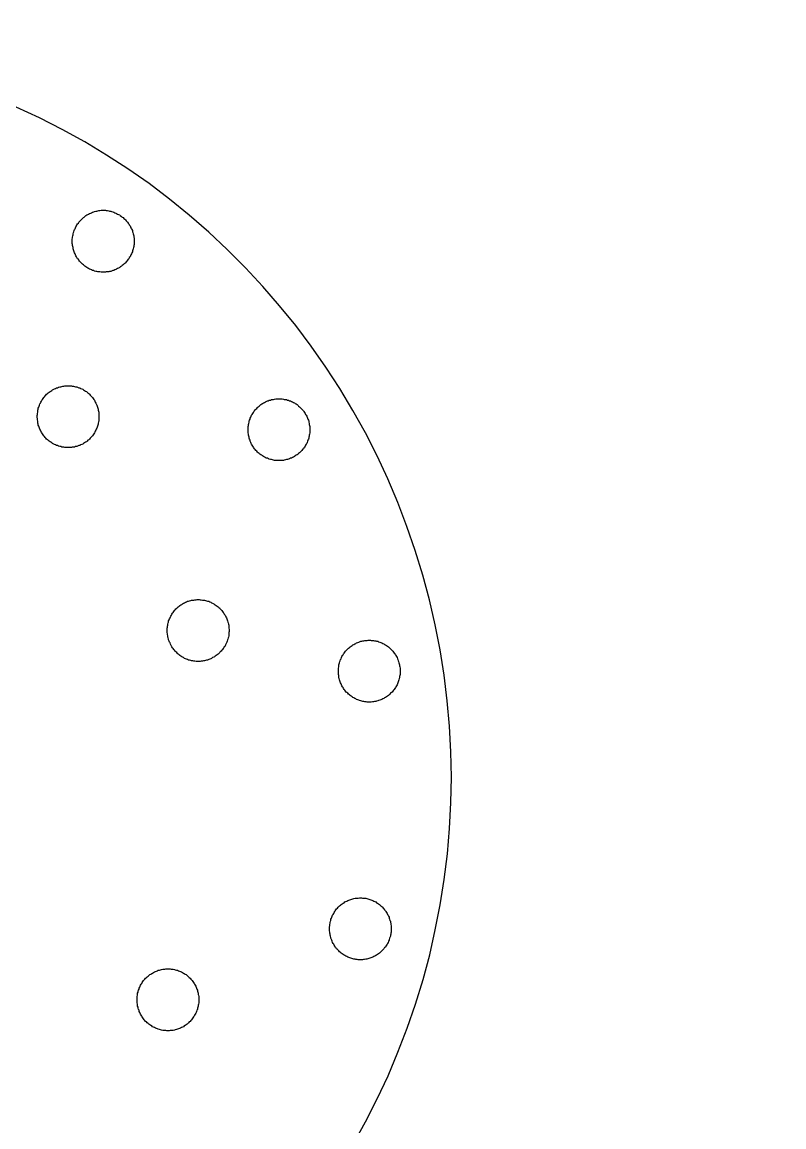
# Model space of a CAD drawing. Extents: x 1225654 to 1325654, y 924838 to 1022543.
# Drawn here: x 1311168 to 1311914, y 996165 to 997246 of the extents above; entities that cross this region are included whole.
import ezdxf

# ---------------------------------------------------------------- set-up
doc = ezdxf.new("R2010")
doc.units = 13

msp = doc.modelspace()

# ---------------------------------------------------------------- linework, layer by layer
msp.add_lwpolyline([(1260678.3, 924838.4), (1290630.1, 924838.4, 6.524121)], format="xyb", close=True)
msp.add_lwpolyline([(1260678.3, 924838.4), (1290630.1, 924838.4, 6.524121)], format="xyb", close=True)
msp.add_lwpolyline([(1311492.1, 996148), (1311504.2, 996169.8), (1311515.7, 996192.3), (1311526.3, 996214.8), (1311535.9, 996238), (1311545, 996261.4), (1311553, 996285), (1311560.5, 996309.1), (1311567, 996333.1), (1311572.4, 996357.7), (1311577.4, 996382.2), (1311581.2, 996407), (1311584.4, 996431.9), (1311586.4, 996456.9), (1311587.7, 996481.9), (1311588.2, 996506.9), (1311587.7, 996531.8), (1311586.4, 996557), (1311584.1, 996581.8), (1311581.2, 996606.8), (1311577.2, 996631.5), (1311572.4, 996656), (1311566.8, 996680.5), (1311560.2, 996704.6), (1311552.8, 996728.7), (1311544.7, 996752.3), (1311535.7, 996775.8), (1311526.1, 996798.7), (1311515.5, 996821.4), (1311504, 996843.9), (1311491.8, 996865.7), (1311479, 996887.1), (1311465.3, 996908.2), (1311450.9, 996928.7), (1311435.8, 996948.7), (1311420.1, 996968.1), (1311403.6, 996987), (1311386.6, 997005.4), (1311368.8, 997023.2), (1311350.6, 997040.1), (1311331.6, 997056.8), (1311312.1, 997072.5), (1311292.3, 997087.6), (1311271.6, 997102), (1311250.7, 997115.5), (1311229.3, 997128.5), (1311207.2, 997140.7), (1311184.9, 997151.9), (1311162.2, 997162.5)])
for points in [[(1311247.3, 997001), (1311246.4, 997001), (1311245.3, 997001), (1311244.1, 997001.2), (1311243.2, 997001.2), (1311242.1, 997001.4), (1311241, 997001.6), (1311240.1, 997001.8), (1311238.9, 997002.1), (1311238.1, 997002.5), (1311236.9, 997002.8), (1311236, 997003.2), (1311235.1, 997003.7), (1311234, 997004.1), (1311233.1, 997004.6), (1311232.2, 997005), (1311231.3, 997005.7), (1311230.4, 997006.1), (1311229.5, 997006.8), (1311228.8, 997007.5), (1311227.9, 997008.2), (1311227.1, 997008.8), (1311226.4, 997009.5), (1311225.7, 997010.2), (1311224.8, 997011.1), (1311224.1, 997011.7), (1311223.5, 997012.6), (1311223, 997013.6), (1311222.3, 997014.2), (1311221.6, 997015.2), (1311221.2, 997016), (1311220.7, 997016.9), (1311220.1, 997018.1), (1311219.9, 997018.9), (1311219.4, 997019.8), (1311218.9, 997021), (1311218.5, 997021.9), (1311218.3, 997023), (1311218, 997023.9), (1311217.8, 997025), (1311217.6, 997026), (1311217.3, 997027), (1311217.3, 997028.2), (1311217.1, 997029.1), (1311217.1, 997030.2), (1311217.1, 997031.3), (1311217.1, 997032.2), (1311217.1, 997033.3), (1311217.3, 997034.5), (1311217.3, 997035.4), (1311217.6, 997036.5), (1311217.8, 997037.6), (1311218, 997038.5), (1311218.3, 997039.7), (1311218.5, 997040.5), (1311218.9, 997041.7), (1311219.4, 997042.6), (1311219.9, 997043.5), (1311220.1, 997044.4), (1311220.7, 997045.5), (1311221.2, 997046.4), (1311221.6, 997047.3), (1311222.3, 997048.2), (1311223, 997049.1), (1311223.5, 997049.8), (1311224.1, 997050.7), (1311224.8, 997051.3), (1311225.7, 997052.2), (1311226.4, 997052.9), (1311227.1, 997053.6), (1311227.9, 997054.5), (1311228.8, 997054.9), (1311229.5, 997055.6), (1311230.4, 997056.3), (1311231.3, 997057), (1311232.2, 997057.4), (1311233.1, 997057.9), (1311234, 997058.3), (1311235.1, 997058.8), (1311236, 997059.2), (1311236.9, 997059.7), (1311238.1, 997059.9), (1311238.9, 997060.4), (1311240.1, 997060.6), (1311241, 997060.8), (1311242.1, 997061), (1311243.2, 997061.3), (1311244.1, 997061.3), (1311245.3, 997061.5), (1311246.4, 997061.5), (1311247.3, 997061.5), (1311248.4, 997061.5), (1311249.5, 997061.5), (1311250.4, 997061.3), (1311251.6, 997061.3), (1311252.7, 997061), (1311253.6, 997060.8), (1311254.7, 997060.6), (1311255.6, 997060.4), (1311256.7, 997059.9), (1311257.6, 997059.7), (1311258.8, 997059.2), (1311259.6, 997058.8), (1311260.5, 997058.3), (1311261.5, 997057.9), (1311262.4, 997057.4), (1311263.5, 997057), (1311264.1, 997056.3), (1311265.1, 997055.6), (1311266, 997054.9), (1311266.8, 997054.5), (1311267.5, 997053.6), (1311268.4, 997052.9), (1311269.1, 997052.2), (1311269.8, 997051.3), (1311270.4, 997050.7), (1311271.1, 997049.8), (1311271.8, 997049.1), (1311272.5, 997048.2), (1311272.9, 997047.3), (1311273.6, 997046.4), (1311274, 997045.5), (1311274.5, 997044.4), (1311274.9, 997043.5), (1311275.4, 997042.6), (1311275.9, 997041.7), (1311276.1, 997040.5), (1311276.3, 997039.7), (1311276.8, 997038.5), (1311277, 997037.6), (1311277.2, 997036.5), (1311277.2, 997035.4), (1311277.5, 997034.5), (1311277.5, 997033.3), (1311277.6, 997032.2), (1311277.6, 997031.3), (1311277.6, 997030.2), (1311277.5, 997029.1), (1311277.5, 997028.2), (1311277.2, 997027), (1311277.2, 997026), (1311277, 997025), (1311276.8, 997023.9), (1311276.3, 997023), (1311276.1, 997021.9), (1311275.9, 997021), (1311275.4, 997019.8), (1311274.9, 997018.9), (1311274.5, 997018.1), (1311274, 997016.9), (1311273.6, 997016), (1311272.9, 997015.2), (1311272.5, 997014.2), (1311271.8, 997013.6), (1311271.1, 997012.6), (1311270.4, 997011.7), (1311269.8, 997011.1), (1311269.1, 997010.2), (1311268.4, 997009.5), (1311267.5, 997008.8), (1311266.8, 997008.2), (1311266, 997007.5), (1311265.1, 997006.8), (1311264.1, 997006.1), (1311263.5, 997005.7), (1311262.4, 997005), (1311261.5, 997004.6), (1311260.5, 997004.1), (1311259.6, 997003.7), (1311258.8, 997003.2), (1311257.6, 997002.8), (1311256.7, 997002.5), (1311255.6, 997002.1), (1311254.7, 997001.8), (1311253.6, 997001.6), (1311252.7, 997001.4), (1311251.6, 997001.2), (1311250.4, 997001.2), (1311249.5, 997001), (1311248.4, 997001), (1311247.3, 997001), (1311247.3, 997001)], [(1311213.1, 996829.5), (1311212, 996829.5), (1311210.8, 996829.5), (1311209.9, 996829.5), (1311208.8, 996829.7), (1311207.7, 996829.9), (1311206.8, 996829.9), (1311205.7, 996830.4), (1311204.8, 996830.6), (1311203.6, 996830.8), (1311202.7, 996831.3), (1311201.6, 996831.5), (1311200.7, 996832), (1311199.8, 996832.4), (1311198.9, 996832.9), (1311197.8, 996833.5), (1311196.9, 996834), (1311196, 996834.7), (1311195.3, 996835.1), (1311194.4, 996835.8), (1311193.5, 996836.5), (1311192.8, 996837.1), (1311191.9, 996837.8), (1311191.3, 996838.7), (1311190.6, 996839.4), (1311189.9, 996840.3), (1311189.2, 996841), (1311188.5, 996841.9), (1311187.9, 996842.8), (1311187.4, 996843.7), (1311186.8, 996844.6), (1311186.3, 996845.5), (1311185.8, 996846.4), (1311185.4, 996847.3), (1311184.9, 996848.4), (1311184.5, 996849.3), (1311184.3, 996850.2), (1311183.8, 996851.3), (1311183.6, 996852.2), (1311183.4, 996853.4), (1311183.2, 996854.5), (1311183.2, 996855.4), (1311182.9, 996856.5), (1311182.9, 996857.7), (1311182.7, 996858.5), (1311182.7, 996859.7), (1311182.7, 996860.8), (1311182.9, 996861.7), (1311182.9, 996862.8), (1311183.2, 996863.9), (1311183.2, 996864.9), (1311183.4, 996865.9), (1311183.6, 996866.9), (1311183.8, 996868), (1311184.3, 996868.9), (1311184.5, 996870), (1311184.9, 996870.9), (1311185.4, 996872.1), (1311185.8, 996872.9), (1311186.3, 996873.8), (1311186.8, 996874.7), (1311187.4, 996875.7), (1311187.9, 996876.5), (1311188.5, 996877.4), (1311189.2, 996878.3), (1311189.9, 996879), (1311190.6, 996879.9), (1311191.3, 996880.6), (1311191.9, 996881.5), (1311192.8, 996882.2), (1311193.5, 996882.9), (1311194.4, 996883.5), (1311195.3, 996884.2), (1311196, 996884.6), (1311196.9, 996885.3), (1311197.8, 996885.8), (1311198.9, 996886.5), (1311199.8, 996886.9), (1311200.7, 996887.3), (1311201.6, 996887.8), (1311202.7, 996888), (1311203.6, 996888.5), (1311204.8, 996888.7), (1311205.7, 996888.9), (1311206.8, 996889.1), (1311207.7, 996889.4), (1311208.8, 996889.6), (1311209.9, 996889.8), (1311210.8, 996889.8), (1311212, 996889.8), (1311213.1, 996889.8), (1311214, 996889.8), (1311215.1, 996889.8), (1311216.3, 996889.8), (1311217.1, 996889.6), (1311218.3, 996889.4), (1311219.4, 996889.1), (1311220.3, 996888.9), (1311221.4, 996888.7), (1311222.3, 996888.5), (1311223.5, 996888), (1311224.3, 996887.8), (1311225.2, 996887.3), (1311226.4, 996886.9), (1311227.3, 996886.5), (1311228.1, 996885.8), (1311229.1, 996885.3), (1311230, 996884.6), (1311230.9, 996884.2), (1311231.5, 996883.5), (1311232.4, 996882.9), (1311233.3, 996882.2), (1311234, 996881.5), (1311234.7, 996880.6), (1311235.3, 996879.9), (1311236.3, 996879), (1311236.9, 996878.3), (1311237.4, 996877.4), (1311238.1, 996876.5), (1311238.7, 996875.7), (1311239.2, 996874.7), (1311239.6, 996873.8), (1311240.1, 996872.9), (1311240.5, 996872.1), (1311241, 996870.9), (1311241.5, 996870), (1311241.7, 996868.9), (1311242.1, 996868), (1311242.3, 996866.9), (1311242.5, 996865.9), (1311242.8, 996864.9), (1311243, 996863.9), (1311243, 996862.8), (1311243.2, 996861.7), (1311243.2, 996860.8), (1311243.2, 996859.7), (1311243.2, 996858.5), (1311243.2, 996857.7), (1311243, 996856.5), (1311243, 996855.4), (1311242.8, 996854.5), (1311242.5, 996853.4), (1311242.3, 996852.2), (1311242.1, 996851.3), (1311241.7, 996850.2), (1311241.5, 996849.3), (1311241, 996848.4), (1311240.5, 996847.3), (1311240.1, 996846.4), (1311239.6, 996845.5), (1311239.2, 996844.6), (1311238.7, 996843.7), (1311238.1, 996842.8), (1311237.4, 996841.9), (1311236.9, 996841), (1311236.3, 996840.3), (1311235.3, 996839.4), (1311234.7, 996838.7), (1311234, 996837.8), (1311233.3, 996837.1), (1311232.4, 996836.5), (1311231.5, 996835.8), (1311230.9, 996835.1), (1311230, 996834.7), (1311229.1, 996834), (1311228.1, 996833.5), (1311227.3, 996832.9), (1311226.4, 996832.4), (1311225.2, 996832), (1311224.3, 996831.5), (1311223.5, 996831.3), (1311222.3, 996830.8), (1311221.4, 996830.6), (1311220.3, 996830.4), (1311219.4, 996829.9), (1311218.3, 996829.9), (1311217.1, 996829.7), (1311216.3, 996829.5), (1311215.1, 996829.5), (1311214, 996829.5), (1311213.1, 996829.5), (1311213.1, 996829.5)], [(1311419.4, 996816.7), (1311418.3, 996816.7), (1311417.4, 996816.7), (1311416.3, 996816.7), (1311415.1, 996816.9), (1311414.2, 996817.1), (1311413.1, 996817.4), (1311412, 996817.6), (1311411.1, 996817.8), (1311409.9, 996818), (1311409.1, 996818.5), (1311408.2, 996818.9), (1311407, 996819.1), (1311406.1, 996819.6), (1311405.2, 996820), (1311404.3, 996820.7), (1311403.4, 996821.2), (1311402.5, 996821.9), (1311401.6, 996822.3), (1311400.7, 996823), (1311400, 996823.6), (1311399.1, 996824.3), (1311398.5, 996825), (1311397.6, 996825.9), (1311396.9, 996826.6), (1311396.2, 996827.5), (1311395.5, 996828.2), (1311394.9, 996829.1), (1311394.4, 996829.9), (1311393.8, 996830.8), (1311393.3, 996831.8), (1311392.6, 996832.7), (1311392.2, 996833.5), (1311391.8, 996834.4), (1311391.3, 996835.6), (1311391.1, 996836.5), (1311390.6, 996837.6), (1311390.4, 996838.5), (1311390.2, 996839.6), (1311389.9, 996840.5), (1311389.7, 996841.6), (1311389.5, 996842.6), (1311389.2, 996843.7), (1311389.2, 996844.8), (1311389.2, 996845.7), (1311389.2, 996846.9), (1311389.2, 996847.9), (1311389.2, 996848.9), (1311389.2, 996850), (1311389.5, 996851.1), (1311389.7, 996852), (1311389.9, 996853.1), (1311390.2, 996854.3), (1311390.4, 996855.1), (1311390.6, 996856.3), (1311391.1, 996857.2), (1311391.3, 996858.1), (1311391.8, 996859.2), (1311392.2, 996860.1), (1311392.6, 996861), (1311393.3, 996861.9), (1311393.8, 996862.8), (1311394.4, 996863.7), (1311394.9, 996864.6), (1311395.5, 996865.5), (1311396.2, 996866.4), (1311396.9, 996867.1), (1311397.6, 996867.8), (1311398.5, 996868.7), (1311399.1, 996869.3), (1311400, 996870), (1311400.7, 996870.7), (1311401.6, 996871.4), (1311402.5, 996872.1), (1311403.4, 996872.5), (1311404.3, 996873.1), (1311405.2, 996873.6), (1311406.1, 996874.1), (1311407, 996874.5), (1311408.2, 996875), (1311409.1, 996875.2), (1311409.9, 996875.7), (1311411.1, 996875.9), (1311412, 996876.3), (1311413.1, 996876.5), (1311414.2, 996876.5), (1311415.1, 996876.7), (1311416.3, 996877), (1311417.4, 996877), (1311418.3, 996877), (1311419.4, 996877.2), (1311420.5, 996877), (1311421.4, 996877), (1311422.6, 996877), (1311423.7, 996876.7), (1311424.6, 996876.5), (1311425.7, 996876.5), (1311426.8, 996876.3), (1311427.7, 996875.9), (1311428.8, 996875.7), (1311429.8, 996875.2), (1311430.7, 996875), (1311431.8, 996874.5), (1311432.7, 996874.1), (1311433.6, 996873.6), (1311434.5, 996873.1), (1311435.4, 996872.5), (1311436.3, 996872.1), (1311437.2, 996871.4), (1311438.1, 996870.7), (1311438.7, 996870), (1311439.6, 996869.3), (1311440.3, 996868.7), (1311441.3, 996867.8), (1311441.9, 996867.1), (1311442.6, 996866.4), (1311443.3, 996865.5), (1311443.9, 996864.6), (1311444.4, 996863.7), (1311445.1, 996862.8), (1311445.5, 996861.9), (1311446.2, 996861), (1311446.6, 996860.1), (1311447.1, 996859.2), (1311447.5, 996858.1), (1311447.8, 996857.2), (1311448.2, 996856.3), (1311448.5, 996855.1), (1311448.7, 996854.3), (1311448.9, 996853.1), (1311449.1, 996852), (1311449.3, 996851.1), (1311449.5, 996850), (1311449.5, 996848.9), (1311449.5, 996847.9), (1311449.5, 996846.9), (1311449.5, 996845.7), (1311449.5, 996844.8), (1311449.5, 996843.7), (1311449.3, 996842.6), (1311449.1, 996841.6), (1311448.9, 996840.5), (1311448.7, 996839.6), (1311448.5, 996838.5), (1311448.2, 996837.6), (1311447.8, 996836.5), (1311447.5, 996835.6), (1311447.1, 996834.4), (1311446.6, 996833.5), (1311446.2, 996832.7), (1311445.5, 996831.8), (1311445.1, 996830.8), (1311444.4, 996829.9), (1311443.9, 996829.1), (1311443.3, 996828.2), (1311442.6, 996827.5), (1311441.9, 996826.6), (1311441.3, 996825.9), (1311440.3, 996825), (1311439.6, 996824.3), (1311438.7, 996823.6), (1311438.1, 996823), (1311437.2, 996822.3), (1311436.3, 996821.9), (1311435.4, 996821.2), (1311434.5, 996820.7), (1311433.6, 996820), (1311432.7, 996819.6), (1311431.8, 996819.1), (1311430.7, 996818.9), (1311429.8, 996818.5), (1311428.8, 996818), (1311427.7, 996817.8), (1311426.8, 996817.6), (1311425.7, 996817.4), (1311424.6, 996817.1), (1311423.7, 996816.9), (1311422.6, 996816.7), (1311421.4, 996816.7), (1311420.5, 996816.7), (1311419.4, 996816.7), (1311419.4, 996816.7)], [(1311340.2, 996620.3), (1311339.3, 996620.3), (1311338.2, 996620.3), (1311337.1, 996620.5), (1311336.2, 996620.5), (1311335, 996620.7), (1311333.9, 996620.9), (1311333, 996621.2), (1311331.9, 996621.4), (1311331, 996621.6), (1311329.9, 996622.1), (1311329, 996622.5), (1311328, 996622.9), (1311327, 996623.2), (1311326, 996623.9), (1311325.1, 996624.3), (1311324.2, 996624.8), (1311323.3, 996625.5), (1311322.4, 996626.1), (1311321.7, 996626.5), (1311320.8, 996627.2), (1311320, 996627.9), (1311319.3, 996628.8), (1311318.6, 996629.5), (1311317.7, 996630.1), (1311317, 996631.1), (1311316.4, 996632), (1311315.9, 996632.7), (1311315.2, 996633.5), (1311314.5, 996634.4), (1311314.1, 996635.3), (1311313.6, 996636.3), (1311313.2, 996637.1), (1311312.8, 996638.3), (1311312.3, 996639.2), (1311311.9, 996640.1), (1311311.4, 996641.2), (1311311.2, 996642.1), (1311310.9, 996643.2), (1311310.7, 996644.1), (1311310.5, 996645.2), (1311310.3, 996646.4), (1311310.3, 996647.3), (1311310, 996648.4), (1311310, 996649.5), (1311310, 996650.4), (1311310, 996651.5), (1311310, 996652.7), (1311310.3, 996653.6), (1311310.3, 996654.7), (1311310.5, 996655.8), (1311310.7, 996656.7), (1311310.9, 996657.9), (1311311.2, 996658.7), (1311311.4, 996659.9), (1311311.9, 996660.8), (1311312.3, 996661.9), (1311312.8, 996662.8), (1311313.2, 996663.7), (1311313.6, 996664.6), (1311314.1, 996665.5), (1311314.5, 996666.6), (1311315.2, 996667.3), (1311315.9, 996668.2), (1311316.4, 996669.1), (1311317, 996670), (1311317.7, 996670.7), (1311318.6, 996671.6), (1311319.3, 996672.3), (1311320, 996672.9), (1311320.8, 996673.6), (1311321.7, 996674.3), (1311322.4, 996674.9), (1311323.3, 996675.6), (1311324.2, 996676), (1311325.1, 996676.7), (1311326, 996677.2), (1311327, 996677.6), (1311328, 996678.1), (1311329, 996678.5), (1311329.9, 996679), (1311331, 996679.2), (1311331.9, 996679.5), (1311333, 996679.9), (1311333.9, 996680.1), (1311335, 996680.3), (1311336.2, 996680.3), (1311337.1, 996680.5), (1311338.2, 996680.5), (1311339.3, 996680.8), (1311340.2, 996680.8), (1311341.4, 996680.8), (1311342.4, 996680.5), (1311343.4, 996680.5), (1311344.5, 996680.3), (1311345.6, 996680.3), (1311346.5, 996680.1), (1311347.6, 996679.9), (1311348.6, 996679.5), (1311349.6, 996679.2), (1311350.6, 996679), (1311351.7, 996678.5), (1311352.6, 996678.1), (1311353.5, 996677.6), (1311354.4, 996677.2), (1311355.5, 996676.7), (1311356.4, 996676), (1311357.1, 996675.6), (1311358, 996674.9), (1311358.9, 996674.3), (1311359.8, 996673.6), (1311360.4, 996672.9), (1311361.4, 996672.3), (1311362, 996671.6), (1311362.7, 996670.7), (1311363.4, 996670), (1311364, 996669.1), (1311364.7, 996668.2), (1311365.4, 996667.3), (1311365.9, 996666.6), (1311366.6, 996665.5), (1311367, 996664.6), (1311367.4, 996663.7), (1311367.9, 996662.8), (1311368.3, 996661.9), (1311368.8, 996660.8), (1311369, 996659.9), (1311369.5, 996658.7), (1311369.7, 996657.9), (1311369.9, 996656.7), (1311370.2, 996655.8), (1311370.2, 996654.7), (1311370.3, 996653.6), (1311370.3, 996652.7), (1311370.6, 996651.5), (1311370.6, 996650.4), (1311370.6, 996649.5), (1311370.3, 996648.4), (1311370.3, 996647.3), (1311370.2, 996646.4), (1311370.2, 996645.2), (1311369.9, 996644.1), (1311369.7, 996643.2), (1311369.5, 996642.1), (1311369, 996641.2), (1311368.8, 996640.1), (1311368.3, 996639.2), (1311367.9, 996638.3), (1311367.4, 996637.1), (1311367, 996636.3), (1311366.6, 996635.3), (1311365.9, 996634.4), (1311365.4, 996633.5), (1311364.7, 996632.7), (1311364, 996632), (1311363.4, 996631.1), (1311362.7, 996630.1), (1311362, 996629.5), (1311361.4, 996628.8), (1311360.4, 996627.9), (1311359.8, 996627.2), (1311358.9, 996626.5), (1311358, 996626.1), (1311357.1, 996625.5), (1311356.4, 996624.8), (1311355.5, 996624.3), (1311354.4, 996623.9), (1311353.5, 996623.2), (1311352.6, 996622.9), (1311351.7, 996622.5), (1311350.6, 996622.1), (1311349.6, 996621.6), (1311348.6, 996621.4), (1311347.6, 996621.2), (1311346.5, 996620.9), (1311345.6, 996620.7), (1311344.5, 996620.5), (1311343.4, 996620.5), (1311342.4, 996620.3), (1311341.4, 996620.3), (1311340.2, 996620.3), (1311340.2, 996620.3)], [(1311507.8, 996580.4), (1311506.7, 996580.4), (1311505.8, 996580.4), (1311504.7, 996580.6), (1311503.5, 996580.6), (1311502.6, 996580.9), (1311501.5, 996581.1), (1311500.4, 996581.3), (1311499.5, 996581.6), (1311498.4, 996582), (1311497.5, 996582.2), (1311496.6, 996582.7), (1311495.4, 996583.1), (1311494.6, 996583.6), (1311493.7, 996584), (1311492.7, 996584.5), (1311491.8, 996584.9), (1311491, 996585.6), (1311490.1, 996586.3), (1311489.1, 996586.9), (1311488.5, 996587.4), (1311487.6, 996588.3), (1311486.9, 996589), (1311486, 996589.7), (1311485.3, 996590.3), (1311484.6, 996591.2), (1311484, 996592.1), (1311483.3, 996592.8), (1311482.6, 996593.7), (1311482.2, 996594.6), (1311481.7, 996595.5), (1311481, 996596.4), (1311480.6, 996597.3), (1311480.2, 996598.4), (1311479.7, 996599.3), (1311479.5, 996600.2), (1311479, 996601.3), (1311478.8, 996602.2), (1311478.3, 996603.4), (1311478.1, 996604.3), (1311478.1, 996605.4), (1311477.9, 996606.5), (1311477.7, 996607.4), (1311477.7, 996608.5), (1311477.7, 996609.7), (1311477.7, 996610.6), (1311477.7, 996611.7), (1311477.7, 996612.8), (1311477.7, 996613.7), (1311477.9, 996614.9), (1311478.1, 996616), (1311478.1, 996616.9), (1311478.3, 996618), (1311478.8, 996618.9), (1311479, 996620), (1311479.5, 996620.9), (1311479.7, 996622.1), (1311480.2, 996622.9), (1311480.6, 996623.9), (1311481, 996625), (1311481.7, 996625.9), (1311482.2, 996626.8), (1311482.6, 996627.7), (1311483.3, 996628.4), (1311484, 996629.3), (1311484.6, 996630.1), (1311485.3, 996630.8), (1311486, 996631.7), (1311486.9, 996632.4), (1311487.6, 996633.1), (1311488.5, 996633.7), (1311489.1, 996634.4), (1311490.1, 996635.1), (1311491, 996635.8), (1311491.8, 996636.3), (1311492.7, 996636.9), (1311493.7, 996637.3), (1311494.6, 996637.8), (1311495.4, 996638.3), (1311496.6, 996638.7), (1311497.5, 996639.2), (1311498.4, 996639.4), (1311499.5, 996639.9), (1311500.4, 996640.1), (1311501.5, 996640.3), (1311502.6, 996640.5), (1311503.5, 996640.7), (1311504.7, 996640.7), (1311505.8, 996640.7), (1311506.7, 996640.9), (1311507.8, 996640.9), (1311509, 996640.9), (1311509.8, 996640.7), (1311511, 996640.7), (1311512.1, 996640.7), (1311513, 996640.5), (1311514.1, 996640.3), (1311515, 996640.1), (1311516.2, 996639.9), (1311517, 996639.4), (1311518.2, 996639.2), (1311519.1, 996638.7), (1311520.2, 996638.3), (1311521.1, 996637.8), (1311522, 996637.3), (1311522.9, 996636.9), (1311523.8, 996636.3), (1311524.7, 996635.8), (1311525.6, 996635.1), (1311526.5, 996634.4), (1311527.2, 996633.7), (1311528.1, 996633.1), (1311528.7, 996632.4), (1311529.7, 996631.7), (1311530.3, 996630.8), (1311531, 996630.1), (1311531.7, 996629.3), (1311532.3, 996628.4), (1311532.8, 996627.7), (1311533.5, 996626.8), (1311533.9, 996625.9), (1311534.6, 996625), (1311535, 996623.9), (1311535.5, 996622.9), (1311535.9, 996622.1), (1311536.2, 996620.9), (1311536.6, 996620), (1311536.9, 996618.9), (1311537.1, 996618), (1311537.3, 996616.9), (1311537.5, 996616), (1311537.8, 996614.9), (1311538, 996613.7), (1311538, 996612.8), (1311538, 996611.7), (1311538, 996610.6), (1311538, 996609.7), (1311538, 996608.5), (1311538, 996607.4), (1311537.8, 996606.5), (1311537.5, 996605.4), (1311537.3, 996604.3), (1311537.1, 996603.4), (1311536.9, 996602.2), (1311536.6, 996601.3), (1311536.2, 996600.2), (1311535.9, 996599.3), (1311535.5, 996598.4), (1311535, 996597.3), (1311534.6, 996596.4), (1311533.9, 996595.5), (1311533.5, 996594.6), (1311532.8, 996593.7), (1311532.3, 996592.8), (1311531.7, 996592.1), (1311531, 996591.2), (1311530.3, 996590.3), (1311529.7, 996589.7), (1311528.7, 996589), (1311528.1, 996588.3), (1311527.2, 996587.4), (1311526.5, 996586.9), (1311525.6, 996586.3), (1311524.7, 996585.6), (1311523.8, 996584.9), (1311522.9, 996584.5), (1311522, 996584), (1311521.1, 996583.6), (1311520.2, 996583.1), (1311519.1, 996582.7), (1311518.2, 996582.2), (1311517, 996582), (1311516.2, 996581.6), (1311515, 996581.3), (1311514.1, 996581.1), (1311513, 996580.9), (1311512.1, 996580.6), (1311511, 996580.6), (1311509.8, 996580.4), (1311509, 996580.4), (1311507.8, 996580.4), (1311507.8, 996580.4)], [(1311499, 996328.4), (1311498.2, 996328.4), (1311497, 996328.4), (1311495.9, 996328.7), (1311494.8, 996328.7), (1311493.9, 996328.9), (1311492.7, 996329.1), (1311491.8, 996329.4), (1311490.7, 996329.5), (1311489.8, 996329.8), (1311488.7, 996330.2), (1311487.8, 996330.7), (1311486.9, 996330.9), (1311485.8, 996331.4), (1311484.9, 996332), (1311484, 996332.5), (1311483.1, 996333), (1311482.2, 996333.6), (1311481.3, 996334.3), (1311480.4, 996334.7), (1311479.7, 996335.4), (1311478.8, 996336.1), (1311478.1, 996337), (1311477.5, 996337.6), (1311476.6, 996338.3), (1311475.9, 996339.2), (1311475.2, 996340.2), (1311474.5, 996340.8), (1311474.1, 996341.7), (1311473.4, 996342.6), (1311473, 996343.5), (1311472.5, 996344.4), (1311471.8, 996345.3), (1311471.4, 996346.4), (1311471.1, 996347.4), (1311470.7, 996348.2), (1311470.3, 996349.4), (1311470.1, 996350.3), (1311469.8, 996351.4), (1311469.6, 996352.3), (1311469.4, 996353.4), (1311469.1, 996354.5), (1311469.1, 996355.4), (1311468.9, 996356.6), (1311468.9, 996357.7), (1311468.9, 996358.6), (1311468.9, 996359.7), (1311468.9, 996360.8), (1311469.1, 996361.7), (1311469.1, 996362.8), (1311469.4, 996364), (1311469.6, 996364.9), (1311469.8, 996366), (1311470.1, 996366.9), (1311470.3, 996368), (1311470.7, 996368.9), (1311471.1, 996370), (1311471.4, 996371), (1311471.8, 996371.9), (1311472.5, 996372.7), (1311473, 996373.6), (1311473.4, 996374.6), (1311474.1, 996375.5), (1311474.5, 996376.3), (1311475.2, 996377.2), (1311475.9, 996378.2), (1311476.6, 996378.8), (1311477.5, 996379.7), (1311478.1, 996380.4), (1311478.8, 996381.1), (1311479.7, 996381.8), (1311480.4, 996382.4), (1311481.3, 996383.1), (1311482.2, 996383.8), (1311483.1, 996384.2), (1311484, 996384.9), (1311484.9, 996385.4), (1311485.8, 996385.8), (1311486.9, 996386.3), (1311487.8, 996386.7), (1311488.7, 996387.1), (1311489.8, 996387.4), (1311490.7, 996387.6), (1311491.8, 996388.1), (1311492.7, 996388.3), (1311493.9, 996388.5), (1311494.8, 996388.5), (1311495.9, 996388.7), (1311497, 996388.7), (1311498.2, 996389), (1311499, 996389), (1311500.2, 996389), (1311501.3, 996388.7), (1311502.2, 996388.7), (1311503.3, 996388.5), (1311504.5, 996388.5), (1311505.4, 996388.3), (1311506.5, 996388.1), (1311507.4, 996387.6), (1311508.5, 996387.4), (1311509.4, 996387.1), (1311510.5, 996386.7), (1311511.4, 996386.3), (1311512.3, 996385.8), (1311513.2, 996385.4), (1311514.1, 996384.9), (1311515, 996384.2), (1311515.9, 996383.8), (1311516.8, 996383.1), (1311517.7, 996382.4), (1311518.6, 996381.8), (1311519.3, 996381.1), (1311520.2, 996380.4), (1311520.9, 996379.7), (1311521.5, 996378.8), (1311522.2, 996378.2), (1311522.9, 996377.2), (1311523.6, 996376.3), (1311524.2, 996375.5), (1311524.7, 996374.6), (1311525.4, 996373.6), (1311525.8, 996372.7), (1311526.3, 996371.9), (1311526.7, 996371), (1311527.2, 996370), (1311527.4, 996368.9), (1311527.8, 996368), (1311528.1, 996366.9), (1311528.5, 996366), (1311528.7, 996364.9), (1311529, 996364), (1311529, 996362.8), (1311529.2, 996361.7), (1311529.2, 996360.8), (1311529.4, 996359.7), (1311529.4, 996358.6), (1311529.4, 996357.7), (1311529.2, 996356.6), (1311529.2, 996355.4), (1311529, 996354.5), (1311529, 996353.4), (1311528.7, 996352.3), (1311528.5, 996351.4), (1311528.1, 996350.3), (1311527.8, 996349.4), (1311527.4, 996348.2), (1311527.2, 996347.4), (1311526.7, 996346.4), (1311526.3, 996345.3), (1311525.8, 996344.4), (1311525.4, 996343.5), (1311524.7, 996342.6), (1311524.2, 996341.7), (1311523.6, 996340.8), (1311522.9, 996340.2), (1311522.2, 996339.2), (1311521.5, 996338.3), (1311520.9, 996337.6), (1311520.2, 996337), (1311519.3, 996336.1), (1311518.6, 996335.4), (1311517.7, 996334.7), (1311516.8, 996334.3), (1311515.9, 996333.6), (1311515, 996333), (1311514.1, 996332.5), (1311513.2, 996332), (1311512.3, 996331.4), (1311511.4, 996330.9), (1311510.5, 996330.7), (1311509.4, 996330.2), (1311508.5, 996329.8), (1311507.4, 996329.5), (1311506.5, 996329.4), (1311505.4, 996329.1), (1311504.5, 996328.9), (1311503.3, 996328.7), (1311502.2, 996328.7), (1311501.3, 996328.4), (1311500.2, 996328.4), (1311499, 996328.4), (1311499, 996328.4)], [(1311310.7, 996258.9), (1311309.6, 996258.9), (1311308.7, 996259.1), (1311307.6, 996259.1), (1311306.4, 996259.3), (1311305.6, 996259.3), (1311304.4, 996259.6), (1311303.3, 996259.8), (1311302.4, 996260.3), (1311301.3, 996260.5), (1311300.4, 996260.9), (1311299.5, 996261.2), (1311298.4, 996261.6), (1311297.5, 996262), (1311296.5, 996262.5), (1311295.6, 996262.9), (1311294.8, 996263.6), (1311293.9, 996264.1), (1311292.9, 996264.8), (1311292, 996265.4), (1311291.4, 996266.1), (1311290.5, 996266.8), (1311289.8, 996267.5), (1311288.9, 996268.1), (1311288.2, 996269), (1311287.6, 996269.7), (1311286.9, 996270.6), (1311286.2, 996271.5), (1311285.5, 996272.4), (1311285.1, 996273.3), (1311284.6, 996274.2), (1311284, 996275.1), (1311283.5, 996276), (1311283.1, 996276.9), (1311282.6, 996277.8), (1311282.4, 996279), (1311281.9, 996279.8), (1311281.7, 996281), (1311281.5, 996281.9), (1311281, 996283), (1311281, 996283.9), (1311280.8, 996285), (1311280.6, 996286.2), (1311280.6, 996287), (1311280.6, 996288.2), (1311280.6, 996289.3), (1311280.6, 996290.2), (1311280.6, 996291.3), (1311280.6, 996292.4), (1311280.8, 996293.6), (1311281, 996294.4), (1311281, 996295.6), (1311281.5, 996296.5), (1311281.7, 996297.6), (1311281.9, 996298.5), (1311282.4, 996299.6), (1311282.6, 996300.6), (1311283.1, 996301.4), (1311283.5, 996302.6), (1311284, 996303.5), (1311284.6, 996304.4), (1311285.1, 996305.2), (1311285.5, 996306.2), (1311286.2, 996307.1), (1311286.9, 996308), (1311287.6, 996308.6), (1311288.2, 996309.5), (1311288.9, 996310.2), (1311289.8, 996310.9), (1311290.5, 996311.8), (1311291.4, 996312.4), (1311292, 996313.1), (1311292.9, 996313.8), (1311293.9, 996314.3), (1311294.8, 996315), (1311295.6, 996315.4), (1311296.5, 996315.8), (1311297.5, 996316.5), (1311298.4, 996317), (1311299.5, 996317.2), (1311300.4, 996317.6), (1311301.3, 996318.1), (1311302.4, 996318.3), (1311303.3, 996318.6), (1311304.4, 996318.8), (1311305.6, 996319), (1311306.4, 996319.2), (1311307.6, 996319.2), (1311308.7, 996319.4), (1311309.6, 996319.4), (1311310.7, 996319.4), (1311311.9, 996319.4), (1311312.8, 996319.4), (1311313.9, 996319.2), (1311315, 996319.2), (1311315.9, 996319), (1311317, 996318.8), (1311317.9, 996318.6), (1311319.1, 996318.3), (1311320, 996318.1), (1311321.1, 996317.6), (1311322, 996317.2), (1311323.1, 996317), (1311324, 996316.5), (1311324.9, 996315.8), (1311325.8, 996315.4), (1311326.7, 996315), (1311327.6, 996314.3), (1311328.5, 996313.8), (1311329.4, 996313.1), (1311330.1, 996312.4), (1311331, 996311.8), (1311331.6, 996310.9), (1311332.6, 996310.2), (1311333.2, 996309.5), (1311333.9, 996308.6), (1311334.6, 996308), (1311335.2, 996307.1), (1311335.7, 996306.2), (1311336.4, 996305.2), (1311336.8, 996304.4), (1311337.5, 996303.5), (1311338, 996302.6), (1311338.4, 996301.4), (1311338.8, 996300.6), (1311339.1, 996299.6), (1311339.5, 996298.5), (1311339.8, 996297.6), (1311340, 996296.5), (1311340.2, 996295.6), (1311340.4, 996294.4), (1311340.7, 996293.6), (1311340.9, 996292.4), (1311340.9, 996291.3), (1311340.9, 996290.2), (1311340.9, 996289.3), (1311340.9, 996288.2), (1311340.9, 996287), (1311340.9, 996286.2), (1311340.7, 996285), (1311340.4, 996283.9), (1311340.2, 996283), (1311340, 996281.9), (1311339.8, 996281), (1311339.5, 996279.8), (1311339.1, 996279), (1311338.8, 996277.8), (1311338.4, 996276.9), (1311338, 996276), (1311337.5, 996275.1), (1311336.8, 996274.2), (1311336.4, 996273.3), (1311335.7, 996272.4), (1311335.2, 996271.5), (1311334.6, 996270.6), (1311333.9, 996269.7), (1311333.2, 996269), (1311332.6, 996268.1), (1311331.6, 996267.5), (1311331, 996266.8), (1311330.1, 996266.1), (1311329.4, 996265.4), (1311328.5, 996264.8), (1311327.6, 996264.1), (1311326.7, 996263.6), (1311325.8, 996262.9), (1311324.9, 996262.5), (1311324, 996262), (1311323.1, 996261.6), (1311322, 996261.2), (1311321.1, 996260.9), (1311320, 996260.5), (1311319.1, 996260.3), (1311317.9, 996259.8), (1311317, 996259.6), (1311315.9, 996259.3), (1311315, 996259.3), (1311313.9, 996259.1), (1311312.8, 996259.1), (1311311.9, 996258.9), (1311310.7, 996258.9), (1311310.7, 996258.9)]]:
    msp.add_lwpolyline(points, close=True)

doc.saveas('drawing.dxf')
